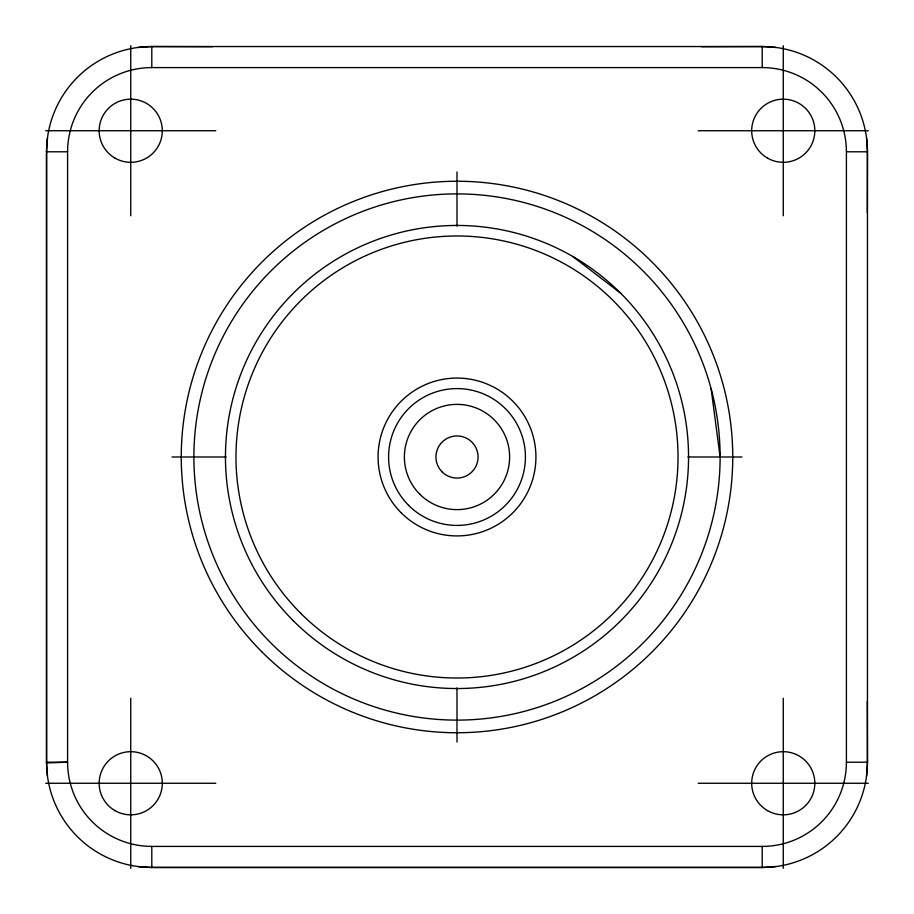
<?xml version="1.0" encoding="UTF-8"?>
<svg xmlns="http://www.w3.org/2000/svg" width="914" height="914" viewBox="0 0 914 914"><rect width="100%" height="100%" fill="white"/><g stroke="black" fill="none" stroke-linecap="round" stroke-linejoin="round"><path stroke-width="1.37" d="M867.329 212.654L867.455 151.793L866.552 138.048M47.448 138.048L46.545 151.793L46.545 762.207L47.448 775.952M866.552 775.952L867.455 762.207L867.329 701.346M720.118 457A263.118 263.118 0 0 0 325.441 229.14A263.118 263.118 0 0 0 325.441 684.86A263.118 263.118 0 0 0 720.118 457L711.149 388.896M138.048 47.448L151.793 46.545L212.654 46.671M775.952 866.552L762.207 867.455L151.793 867.455L138.048 866.552M701.346 46.671L762.207 46.545L775.952 47.448M151.096 46.545L762.904 46.545M151.793 67.59L762.207 67.59A84.191 84.191 0 0 1 846.41 151.793L846.41 762.207A84.191 84.191 0 0 1 762.207 846.41L151.793 846.41A84.191 84.191 0 0 1 67.59 762.207L67.59 151.793A84.191 84.191 0 0 1 151.793 67.59L151.793 46.545A105.247 105.247 0 0 0 46.545 151.793L67.59 151.793M45.7 130.736L215.773 130.736M698.227 130.736L868.3 130.736M846.41 151.793L867.455 151.793A105.247 105.247 0 0 0 762.207 46.545L762.207 67.59M171.992 457L226.135 457M687.865 457L742.008 457M846.41 762.207L867.455 762.207A105.27 105.27 0 0 1 762.196 867.466L762.207 846.41M45.7 783.264L215.773 783.264M698.227 783.264L868.3 783.264M151.096 867.455L762.904 867.455M572.77 256.48L620.72 293.28M867.455 151.096L867.455 762.904M783.264 45.7L783.264 215.773M783.264 698.227L783.264 868.3M457 171.992L457 226.135M457 687.865L457 742.008M151.793 846.41L151.793 867.455A105.247 105.247 0 0 1 46.545 762.207L67.59 762.207L46.545 762.904L46.545 151.096M130.736 45.7L130.736 215.773M130.736 698.227L130.736 868.3M114.947 810.604A31.579 31.579 0 0 0 162.315 783.264A31.579 31.579 0 0 0 114.947 755.912A31.579 31.579 0 0 0 114.947 810.604M767.474 810.604A31.579 31.579 0 0 0 814.831 783.264A31.579 31.579 0 0 0 767.474 755.912A31.579 31.579 0 0 0 767.474 810.604M114.947 158.088A31.579 31.579 0 0 0 162.315 130.736A31.579 31.579 0 0 0 114.947 103.396A31.579 31.579 0 0 0 114.947 158.088M767.474 158.088A31.579 31.579 0 0 0 814.831 130.736A31.579 31.579 0 0 0 767.474 103.396A31.579 31.579 0 0 0 767.474 158.088M262.021 651.979A275.742 275.742 0 0 0 723.351 528.372A275.742 275.742 0 0 0 385.628 190.649A275.742 275.742 0 0 0 262.021 651.979M408.627 505.373A68.413 68.413 0 0 0 523.082 474.709A68.413 68.413 0 0 0 439.291 390.918A68.413 68.413 0 0 0 408.627 505.373M419.789 494.211A52.624 52.624 0 0 0 507.83 470.619A52.624 52.624 0 0 0 443.381 406.17A52.624 52.624 0 0 0 419.789 494.211M442.113 471.887A21.045 21.045 0 0 0 477.337 462.45A21.045 21.045 0 0 0 451.55 436.663A21.045 21.045 0 0 0 442.113 471.887M293.28 620.72A231.539 231.539 0 0 0 680.656 516.924A231.539 231.539 0 0 0 397.076 233.344A231.539 231.539 0 0 0 293.28 620.72M300.717 613.283A221.017 221.017 0 0 0 670.488 514.205A221.017 221.017 0 0 0 399.795 243.512A221.017 221.017 0 0 0 300.717 613.283M401.189 512.811A78.935 78.935 0 0 0 533.239 477.428A78.935 78.935 0 0 0 436.572 380.761A78.935 78.935 0 0 0 401.189 512.811"/></g></svg>
